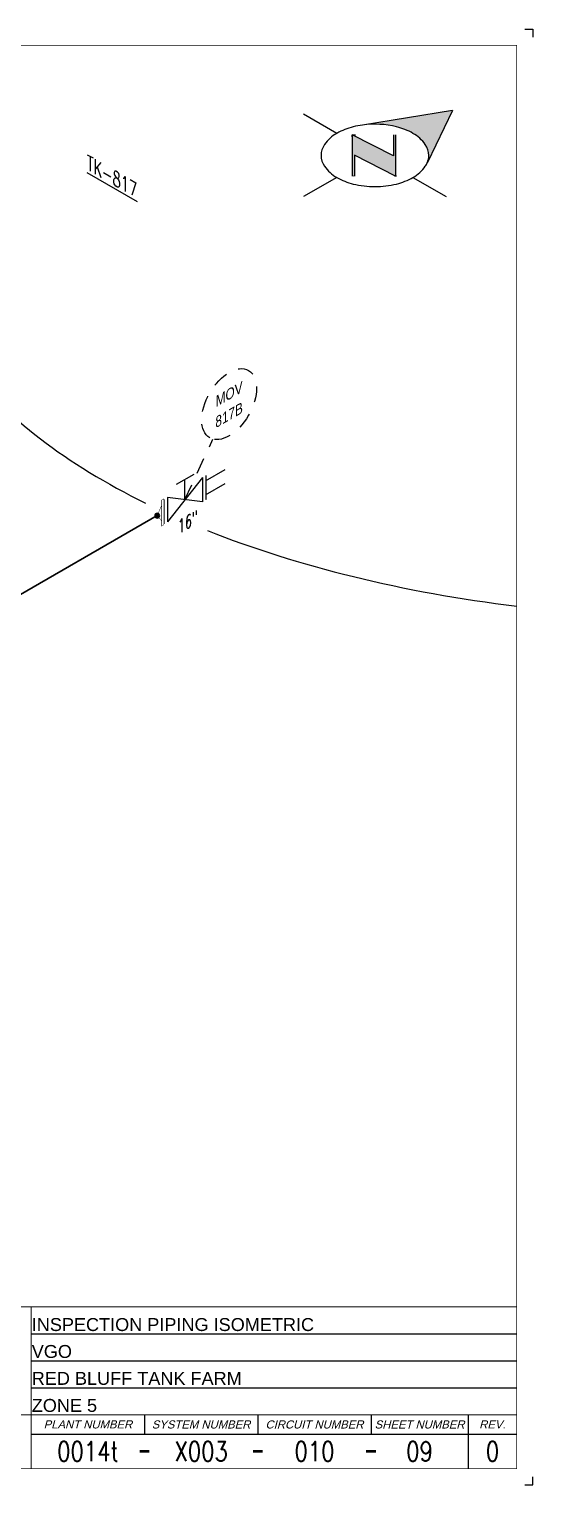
# Model space of a CAD drawing. Header units: inches. Extents: x 0.1 to 17.4, y 0.1 to 11.4.
# Drawn here: x 13.48 to 17.38, y 0.12 to 11.37 of the extents above; entities that cross this region are included whole.
import ezdxf
from ezdxf.enums import TextEntityAlignment as Align

# ---------------------------------------------------------------- set-up
doc = ezdxf.new("R2010")
doc.units = ezdxf.units.IN
doc.header["$MEASUREMENT"] = 0
doc.linetypes.add('HIDDEN2', pattern=[0.1875, 0.125, -0.0625])
for name, color, linetype in [('3', 1, 'Continuous'), ('BORDER', 3, 'Continuous'), ('BORDERTEXT', 7, 'Continuous'), ('COMP', 1, 'Continuous'), ('EQUIP', 131, 'Continuous'), ('EQUIP-ANNO', 150, 'Continuous'), ('FITTINGS', 4, 'Continuous'), ('PIPE-ANNO', 150, 'HIDDEN2'), ('TEXT', 7, 'Continuous'), ('Welds', 7, 'Continuous')]:
    doc.layers.add(name, color=color, linetype=linetype)
doc.layers.add('PIPE', color=7, linetype='Continuous', lineweight=30)
doc.styles.add('FEASStandard', font='arial.ttf')
doc.styles.add('ISO30', font='simplex.shx', dxfattribs={"width": 0.85, "oblique": 30, "height": 0.075})
doc.styles.add('PART_Standard', font='romans', dxfattribs={"width": 0.8, "height": 0.09})
doc.styles.add('Richmond', font='arial.ttf')
doc.styles.get("Standard").update_dxf_attribs({"font": 'arial.ttf'})

# ---------------------------------------------------------------- blocks, each defined once
blk = doc.blocks.new('north2')
at = {"layer": 'BORDER'}
for points in [[(-0.706, -0.767, -0.156851), (-0.679, -0.851, -0.095667), (-0.689, -0.905), (-0.495, -0.504), (-1.19, -0.617, -0.092194), (-0.928, -0.631, -0.072341), (-0.801, -0.681, -0.106617)], [(-0.938, -1.011), (-0.936, -1.009), (-0.936, -0.691), (-0.952, -0.691), (-0.952, -0.853), (-1.27, -0.691), (-1.27, -0.707), (-1.27, -1.012), (-1.254, -1.012), (-1.254, -0.849)]]:
    blk.add_hatch(color=7, dxfattribs=at).paths.add_polyline_path(points)
at = {"layer": 'BORDER', "color": 7}
for p, q in [((-1.389, -0.681), (-1.646, -0.533)), ((-0.495, -0.504), (-1.19, -0.617)), ((-0.495, -0.504), (-0.689, -0.905)), ((-1.27, -0.691), (-1.27, -1.012)), ((-0.952, -0.853), (-1.27, -0.691)), ((-1.27, -0.707), (-1.27, -0.691)), ((-1.262, -0.691), (-1.246, -0.691)), ((-0.952, -0.691), (-0.952, -0.853)), ((-0.936, -0.691), (-0.936, -1.012)), ((-0.936, -1.012), (-1.254, -0.849)), ((-1.254, -0.849), (-1.254, -1.012)), ((-1.26, -1.011), (-1.262, -1.009)), ((-0.928, -1.012), (-0.944, -1.012)), ((-1.389, -1.021), (-1.646, -1.169)), ((-0.801, -1.021), (-0.544, -1.169))]:
    blk.add_line(p, q, dxfattribs=at)
for centre, radius, start, end in [((-1.152, -1.093), 0.476, 103.4495, 120), ((-1.095, -1.329), 0.719, 97.6203, 103.4495), ((-1.095, -1.329), 0.719, 76.5505, 97.6203), ((-1.039, -1.093), 0.476, 60, 76.5505), ((-1.367, -0.851), 0.144, 144.3429, 180), ((-1.238, -0.944), 0.304, 120, 144.3429), ((-0.953, -0.944), 0.304, 35.6571, 60), ((-0.823, -0.851), 0.144, 360, 35.6571), ((-1.367, -0.851), 0.144, 180, 215.6571), ((-0.823, -0.851), 0.144, 337.5796, 360), ((-1.238, -0.758), 0.304, 215.6571, 240), ((-0.953, -0.758), 0.304, 300, 324.3429), ((-0.823, -0.851), 0.144, 324.3429, 337.5547), ((-1.152, -0.609), 0.476, 240, 256.5505), ((-1.095, -0.373), 0.719, 256.5505, 270), ((-1.095, -0.373), 0.719, 270, 283.4495), ((-1.039, -0.609), 0.476, 283.4495, 300)]:
    blk.add_arc(centre, radius, start, end, dxfattribs=at)
blk = doc.blocks.new('A$C6804a2e5')
blk.add_blockref('north2', (0, 0))
blk = doc.blocks.new('A$C860dd1f6')
at = {"layer": 'PIPE'}
blk.add_blockref('A$C6804a2e5', (0, 0), dxfattribs=at)
blk = doc.blocks.new('Border')
at = {"layer": 'BORDER'}
for p, q in [((13.5, 1.292), (17.25, 1.292)), ((13.5, 1.083), (17.25, 1.083)), ((13.5, 0.875), (17.25, 0.875)), ((14.375, 0.667), (14.375, 0.517)), ((15.25, 0.667), (15.25, 0.517)), ((16.125, 0.667), (16.125, 0.517)), ((16.875, 0.667), (16.875, 0.25)), ((13.5, 0.517), (17.25, 0.517))]:
    blk.add_line(p, q, dxfattribs=at)
at = {"layer": 'BORDER', "const_width": 0.005}
blk.add_lwpolyline([(0.25, 0.25), (17.25, 0.25), (17.25, 11.25), (0.25, 11.25)], close=True, dxfattribs=at)
at = {"layer": 'BORDER', "const_width": 0.00833}
for points in [[(17.25, 1.5), (0.25, 1.5)], [(13.5, 0.25), (13.5, 1.5)], [(13.225, 0.667), (17.25, 0.667)]]:
    blk.add_lwpolyline(points, dxfattribs=at)
at = {"layer": 'BORDERTEXT'}
blk.add_line((16.113, 0.384), (16.125, 0.384), dxfattribs=at)
at = {"layer": 'BORDERTEXT', "const_width": 0.0208}
for points in [[(14.338, 0.384), (14.412, 0.384)], [(15.212, 0.384), (15.287, 0.384)], [(16.087, 0.384), (16.163, 0.384)]]:
    blk.add_lwpolyline(points, dxfattribs=at)
at = {"layer": 'BORDERTEXT', "style": 'FEASStandard', "oblique": 15}
for s, p in [('PLANT NUMBER', (13.938, 0.592)), ('SYSTEM NUMBER', (14.812, 0.592)), ('CIRCUIT NUMBER', (15.688, 0.592)), ('SHEET NUMBER', (16.5, 0.592)), ('REV.', (17.062, 0.592))]:
    blk.add_text(s, height=0.0625, dxfattribs=at).set_placement(p, align=Align.MIDDLE)
blk = doc.blocks.new('BORDER TEXT')
at = {"layer": 'BORDERTEXT'}
for tag, p, height, style in [('API_PIPE_CLASS', (5.464, 1.254), 0.08, 'Richmond'), ('MATERIAL1', (12.263, 1.211), 0.08, 'Richmond'), ('P&ID_#1', (0.25, 1.083), 0.0625, 'FEASStandard'), ('LINE_#1', (1.487, 1.083), 0.0625, 'FEASStandard'), ('CVX_PIPE_SPEC', (5.462, 1.093), 0.08, 'Richmond'), ('OP_TEMP', (5.169, 0.932), 0.08, 'Richmond'), ('MATERIAL2', (12.263, 1.04), 0.08, 'Richmond'), ('P&ID_#2', (0.25, 0.922), 0.0625, 'FEASStandard'), ('LINE_#2', (1.487, 0.922), 0.0625, 'FEASStandard'), ('MATERIAL3', (12.263, 0.868), 0.08, 'Richmond'), ('P&ID_#3', (0.25, 0.762), 0.0625, 'FEASStandard'), ('LINE_#3', (1.487, 0.762), 0.0625, 'FEASStandard'), ('FROM', (5.015, 0.772), 0.08, 'Richmond'), ('TO', (4.854, 0.611), 0.08, 'Richmond'), ('MATERIAL4', (12.263, 0.696), 0.08, 'Richmond'), ('P&ID_#4', (0.25, 0.601), 0.0625, 'FEASStandard'), ('LINE_#4', (1.487, 0.601), 0.0625, 'FEASStandard'), ('MATERIAL5', (12.263, 0.525), 0.08, 'Richmond'), ('P&ID_#5', (0.25, 0.44), 0.0625, 'FEASStandard'), ('LINE_#5', (1.487, 0.44), 0.0625, 'FEASStandard'), ('MISC', (4.979, 0.451), 0.08, 'Richmond'), ('INSULATION', (12.928, 0.414), 0.0625, 'FEASStandard'), ('P&ID_#6', (0.25, 0.28), 0.0625, 'FEASStandard'), ('LINE_#6', (1.487, 0.28), 0.0625, 'FEASStandard'), ('PWHT', (12.928, 0.281), 0.0625, 'FEASStandard')]:
    blk.add_attdef(tag, p, '', height=height, dxfattribs=dict(at, style=style))
at = {"layer": 'BORDERTEXT', "style": 'FEASStandard'}
for tag, p in [('DR.BY', (11.075, 0.562)), ('DR.BY_DATE', (11.95, 0.562)), ('CHK_BY', (11.075, 0.354)), ('CHK._BY_DATE', (11.95, 0.354))]:
    blk.add_attdef(tag, text='', height=0.1, dxfattribs=at).set_placement(p, align=Align.MIDDLE_CENTER)
at = {"layer": 'BORDERTEXT', "style": 'PART_Standard', "width": 0.8}
for tag, p in [('PLANT_NUMBER', (13.938, 0.384)), ('SYSTEM_NUMBER', (14.812, 0.384)), ('CIRCUIT_NUMBER', (15.688, 0.384)), ('SHEET_NUMBER', (16.5, 0.384)), ('REVISION', (17.062, 0.384))]:
    blk.add_attdef(tag, text='', height=0.15, dxfattribs=at).set_placement(p, align=Align.MIDDLE_CENTER)
blk = doc.blocks.new('Plant Info')
at = {"layer": 'BORDERTEXT', "style": 'FEASStandard'}
for tag, p in [('DWG_TYPE', (-0.633, -0.076)), ('SYSTEM_NAME', (-0.633, -0.284)), ('PLANT_NAME', (-0.633, -0.492)), ('ZONE', (-0.633, -0.701))]:
    blk.add_attdef(tag, p, '', height=0.1, dxfattribs=at)
blk = doc.blocks.new('3_VALVE_FLANGE_GATE_30')
at = {"color": 0, "linetype": 'ByBlock', "lineweight": -2}
blk.add_wipeout([(-0.162, -0.187), (-0.135, -0.172), (0, 0), (0.135, -0.016), (0.162, 0), (0.162, 0.187), (0.135, 0.172), (0, 0), (-0.135, 0.016), (-0.162, 0)], dxfattribs=at)
for p, q in [((0.135, 0.172), (-0.135, -0.172)), ((0.068, 0.195), (-0.068, 0.117)), ((0, 0), (0, 0.156)), ((0.135, 0.172), (0.135, -0.016)), ((0.162, 0.187), (0.162, 0)), ((-0.162, 0), (-0.162, -0.187)), ((-0.135, 0.016), (-0.135, -0.172)), ((0.135, -0.016), (-0.135, 0.016))]:
    blk.add_line(p, q, dxfattribs=at)
blk = doc.blocks.new('1_Text_30')
at = {"layer": 'TEXT', "style": 'PART_Standard', "oblique": 30, "width": 0.8}
blk.add_attdef('TEXT', (0, 0), '', height=0.09, rotation=30, dxfattribs=at)
blk = doc.blocks.new('AM9A04')
at = {"linetype": 'Continuous', "const_width": 0.01}
blk.add_lwpolyline([(0, -0.289), (0, 0.289), (-0.05, 0.318), (-0.05, -0.26)], close=True, dxfattribs=at)
at = {"const_width": 0.01}
blk.add_lwpolyline([(-0.05, -0.144), (-0.15, 0.087), (-0.05, 0.202)], dxfattribs=at)
blk = doc.blocks.new('A09')
at = {"layer": 'Welds'}
h = blk.add_hatch(color=256, dxfattribs=at)
h.dxf.hatch_style = 1
h.paths.add_polyline_path([(-0.03, 0, 1), (0.03, 0, 1)])
blk.add_circle((0, 0), 0.03, dxfattribs=at)
blk = doc.blocks.new('*U66')
blk.add_wipeout([(0.052, -0.03), (0.017, -0.07), (0.017, -0.11), (0, -0.1), (0, 0.1), (0.017, 0.09), (0.017, 0.05)]).dxf.layer = 'COMP'
at = {"layer": '3', "xscale": 0.65, "yscale": 0.65, "zscale": 0.65}
blk.add_blockref('A09', (0.052, -0.03), dxfattribs=at)
at = {"layer": 'COMP', "xscale": 0.3466300616258731, "yscale": 0.3466300616258731, "zscale": 0.3466300616258731, "rotation": 180}
blk.add_blockref('AM9A04', (0, 0), dxfattribs=at)
blk = doc.blocks.new('2_NOZZLE_FLANGE_EQUIPMENT_30')
blk.add_wipeout([(-0.176, -0.046), (-0.176, -0.156), (-0.023, -0.068), (-0.023, -0.107), (0, -0.094), (0, 0.094), (-0.023, 0.08), (-0.023, 0.041)])
at = {"color": 0, "linetype": 'ByBlock', "lineweight": -2}
for p, q in [((-0.023, 0.041), (-0.176, -0.046)), ((-0.023, -0.107), (-0.023, 0.08)), ((0, -0.094), (0, 0.094)), ((-0.023, -0.068), (-0.176, -0.156))]:
    blk.add_line(p, q, dxfattribs=at)
blk = doc.blocks.new('1_ID-BUBBLE_INSTRUMENT_30')
at = {"color": 0, "linetype": 'ByBlock', "lineweight": -2}
blk.add_ellipse((0, 0), major_axis=(-0.15, -0.26), ratio=0.57735, dxfattribs=at)
at = {"color": 0, "linetype": 'ByBlock', "lineweight": -2, "oblique": 30}
for tag, p in [('INST.TYPE', (-0.019, 0.067)), ('NUM', (-0.019, -0.094))]:
    blk.add_attdef(tag, text='', height=0.075, rotation=30, dxfattribs=at).set_placement(p, align=Align.MIDDLE_CENTER)

msp = doc.modelspace()

# ---------------------------------------------------------------- linework, layer by layer
for p, q in [((17.312, 11.375), (17.375, 11.375)), ((17.375, 11.375), (17.375, 11.312)), ((17.312, 0.125), (17.375, 0.125)), ((17.375, 0.125), (17.375, 0.187))]:
    msp.add_line(p, q)
at = {"layer": 'EQUIP'}
msp.add_ellipse((18.76, 9.778), major_axis=(-6.125, 0), ratio=0.482242, start_param=6.628791, end_param=7.058135, dxfattribs=at)
at = {"layer": 'PIPE'}
msp.add_line((11.789, 6.066), (14.473, 7.615), dxfattribs=at)

# ---------------------------------------------------------------- block references
at = {"layer": 'BORDER'}
msp.add_blockref('A$C860dd1f6', (17.25, 11.25), dxfattribs=at)
at = {"layer": 'BORDERTEXT'}
msp.add_blockref('Plant Info', (14.137, 1.39), dxfattribs=at).add_auto_attribs({'DWG_TYPE': 'INSPECTION PIPING ISOMETRIC', 'SYSTEM_NAME': 'VGO', 'PLANT_NAME': 'RED BLUFF TANK FARM', 'ZONE': 'ZONE 5'})
ref = msp.add_blockref('BORDER TEXT', (0, 0), dxfattribs=at)
ref.add_attrib('REVISION', '0', dxfattribs={"height": 0.15, "style": 'PART_Standard', "width": 0.8}).set_placement((17.062, 0.384), align=Align.MIDDLE_CENTER)
ref.add_attrib('SHEET_NUMBER', '09', dxfattribs={"height": 0.15, "style": 'PART_Standard', "width": 0.8}).set_placement((16.5, 0.384), align=Align.MIDDLE_CENTER)
ref.add_attrib('CIRCUIT_NUMBER', '010', dxfattribs={"height": 0.15, "style": 'PART_Standard', "width": 0.8}).set_placement((15.688, 0.384), align=Align.MIDDLE_CENTER)
ref.add_attrib('SYSTEM_NUMBER', 'X003', dxfattribs={"height": 0.15, "style": 'PART_Standard', "width": 0.8}).set_placement((14.812, 0.384), align=Align.MIDDLE_CENTER)
ref.add_attrib('PLANT_NUMBER', '0014t', dxfattribs={"height": 0.15, "style": 'PART_Standard', "width": 0.8}).set_placement((13.938, 0.384), align=Align.MIDDLE_CENTER)
at = {"layer": 'FITTINGS', "xscale": -1, "yscale": -1}
msp.add_blockref('2_NOZZLE_FLANGE_EQUIPMENT_30', (14.822, 7.817), dxfattribs=at)
at = {"layer": 'PIPE-ANNO'}
msp.add_blockref('1_ID-BUBBLE_INSTRUMENT_30', (15.029, 8.477), dxfattribs=at).add_auto_attribs({'INST.TYPE': 'MOV', 'NUM': '817B'})

# ---------------------------------------------------------------- texts
at = {"layer": 'EQUIP-ANNO', "style": 'ISO30', "oblique": 330, "width": 0.85}
msp.add_text('%%UTK-817', height=0.1, rotation=330, dxfattribs=at).set_placement((13.93, 10.291))

# ---------------------------------------------------------------- next in the draw order: block references
at = {"layer": 'BORDER'}
msp.add_blockref('Border', (0, 0), dxfattribs=at)

# ---------------------------------------------------------------- next in the draw order: block references
at = {"layer": 'FITTINGS'}
msp.add_blockref('3_VALVE_FLANGE_GATE_30', (14.687, 7.739), dxfattribs=at)

# ---------------------------------------------------------------- next in the draw order: linework, layer by layer
at = {"layer": 'EQUIP'}
msp.add_ellipse((18.76, 9.778), major_axis=(-6.125, 0), ratio=0.482242, start_param=7.163833, end_param=7.604939, dxfattribs=at)
at = {"layer": 'PIPE-ANNO'}
msp.add_line((14.687, 7.739), (14.904, 8.207), dxfattribs=at)

# ---------------------------------------------------------------- next in the draw order: block references
at = {"layer": 'COMP', "ltscale": 0.65, "xscale": -1}
msp.add_blockref('*U66', (14.525, 7.645), dxfattribs=at)
at = {"layer": 'TEXT'}
msp.add_blockref('1_Text_30', (14.634, 7.471), dxfattribs=at).add_auto_attribs({'TEXT': '16"'})

doc.saveas('drawing.dxf')
